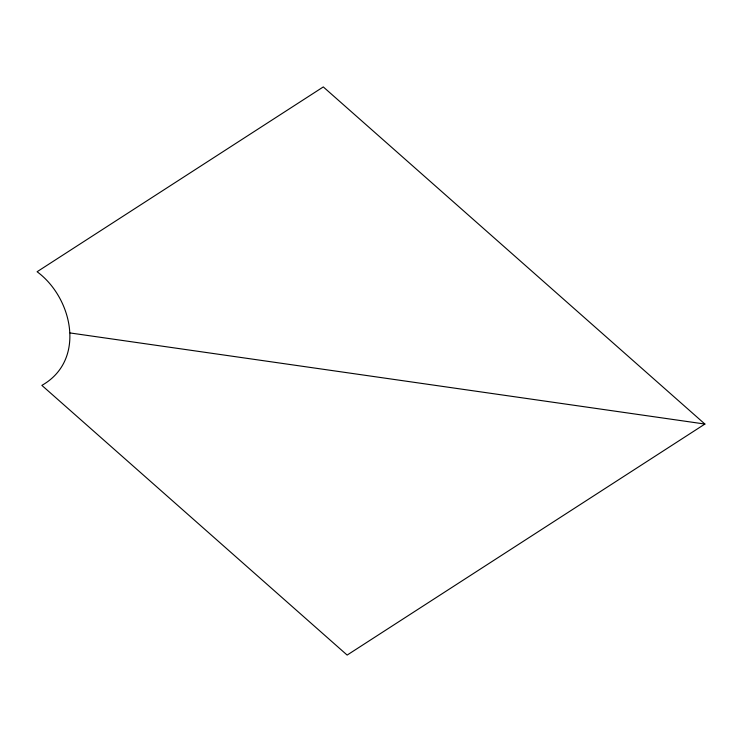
<?xml version="1.0" encoding="UTF-8"?>
<svg xmlns="http://www.w3.org/2000/svg" width="742" height="742" viewBox="0 0 742 742"><rect width="100%" height="100%" fill="white"/><g stroke="black" fill="none" stroke-linecap="round" stroke-linejoin="round"><path stroke-width="1.11" d="M704.9 424.053L347.145 655.075L41.867 385.376C86.23 360.287 72.762 298.024 37.1 271.739L323.299 86.925L704.9 424.053L70.11 332.954"/></g></svg>
